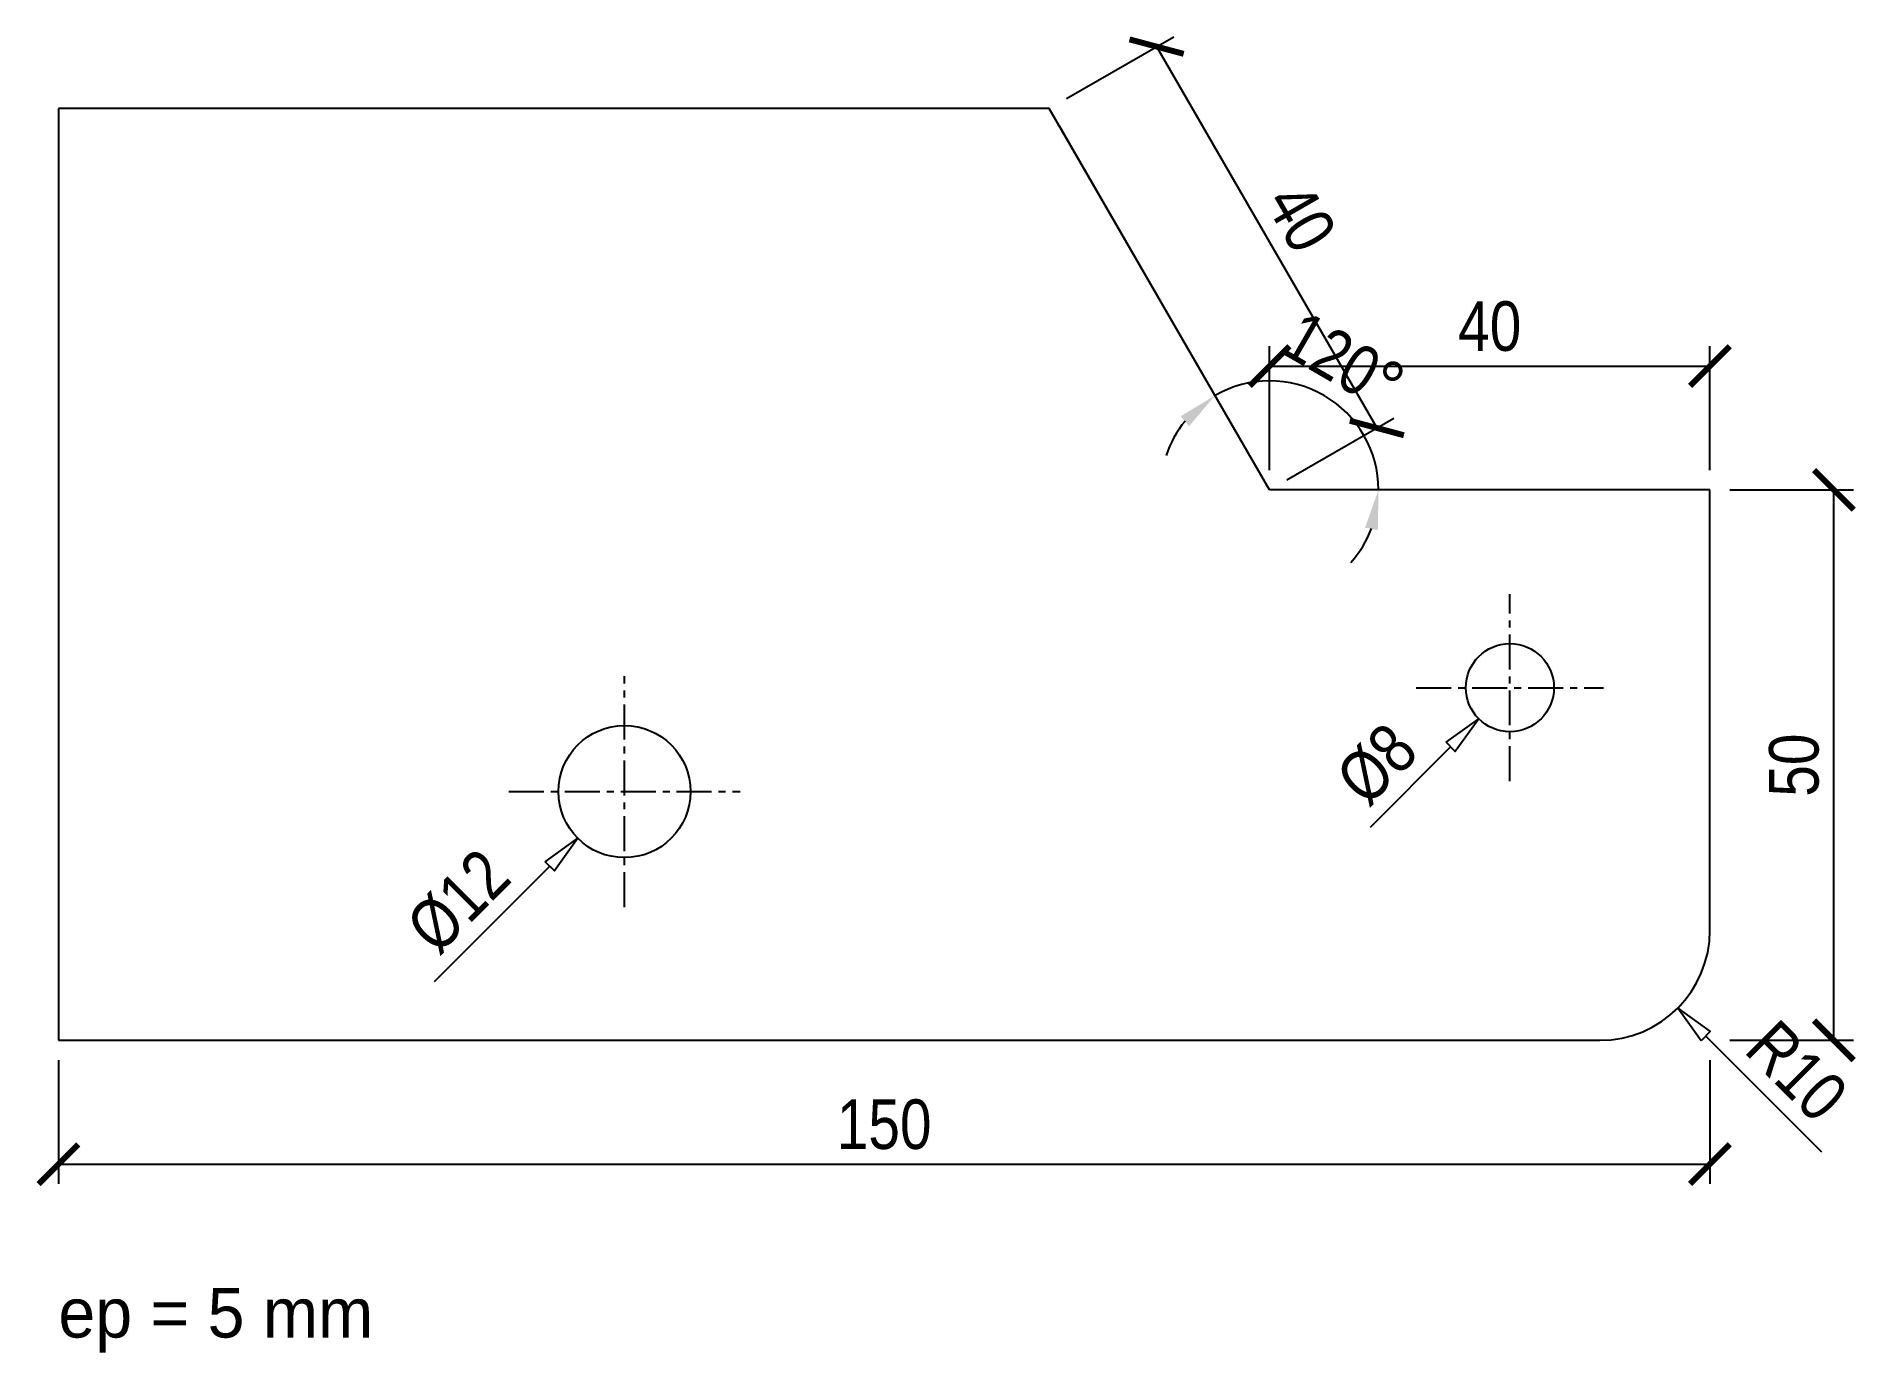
# Model space of a CAD drawing. Header units: millimetres. Extents: x -2 to 164, y -28 to 91.
import ezdxf

# ---------------------------------------------------------------- set-up
doc = ezdxf.new("R2010")
doc.units = ezdxf.units.MM
doc.linetypes.add('CENTER', pattern=[5.08, 3.175, -0.635, 0.635, -0.635])
for name, color, linetype in [('AXES', 4, 'Continuous'), ('CONTOUR', 7, 'Continuous'), ('COTATION', 3, 'Continuous'), ('PERCAGES', 1, 'Continuous')]:
    doc.layers.add(name, color=color, linetype=linetype)
doc.styles.add('OpenSansCondensed-Light', font='OpenSansCondensed-Light.ttf')
doc.dimstyles.new('EZ_CURVED', dxfattribs={"dimtxt": 0.25, "dimasz": 0.25, "dimexe": 0.375, "dimexo": 0.125, "dimgap": 0.1, "dimtad": 1, "dimlfac": 100, "dimzin": 12, "dimdsep": 46, "dimtxsty": 'OpenSansCondensed-Light', "dimcen": 2.5, "dimazin": 2, "dimtfac": 0.5, "dimtmove": 2, "dimatfit": 3, "dimarcsym": 2})
doc.dimstyles.new('EZ_RADIUS', dxfattribs={"dimtxt": 0.25, "dimasz": 0.25, "dimexe": 0.375, "dimexo": 0.125, "dimgap": 0.1, "dimtad": 1, "dimlfac": 100, "dimzin": 12, "dimdsep": 46, "dimtxsty": 'OpenSansCondensed-Light', "dimblk": 'CLOSEDBLANK', "dimcen": 0, "dimazin": 3, "dimtfac": 0.5, "dimtofl": 0, "dimtmove": 1, "dimatfit": 3})
doc.dimstyles.new('EZDXF', dxfattribs={"dimtxt": 0.25, "dimasz": 0.175, "dimexe": 0.375, "dimexo": 0.125, "dimgap": 0.1, "dimtad": 1, "dimlfac": 100, "dimzin": 12, "dimdsep": 46, "dimtxsty": 'OpenSansCondensed-Light', "dimblk": 'ARCHTICK', "dimcen": 2.5, "dimazin": 3, "dimtfac": 0.5, "dimtmove": 2, "dimatfit": 3})

# ---------------------------------------------------------------- blocks, each defined once
blk = doc.blocks.new('_ARCHTICK')
at = {"color": 0, "linetype": 'BYBLOCK', "const_width": 0.15}
blk.add_lwpolyline([(-0.5, -0.5), (0.5, 0.5)], dxfattribs=at)
blk = doc.blocks.new('_CLOSEDBLANK')
at = {"color": 0, "linetype": 'BYBLOCK'}
blk.add_lwpolyline([(-1, 0.164), (0, 0), (-1, -0.164)], close=True, dxfattribs=at)
blk = doc.blocks.new('*D5')
blk.add_line((126.45, 26.66), (119.14, 19.34))
at = {"layer": 'Defpoints'}
for p in [(131.83, 32.03), (129, 29.21)]:
    blk.add_point(p, dxfattribs=at)
at = {"layer": 'COTATION', "xscale": 3.6, "yscale": 3.6, "rotation": 45.000000000000085}
blk.add_blockref('_CLOSEDBLANK', (129, 29.21), dxfattribs=at)
at = {"layer": 'COTATION', "insert": (119.77, 25.07), "char_height": 4.5, "attachment_point": 5, "rotation": 45, "style": 'OpenSansCondensed-Light'}
blk.add_mtext('%%c8', dxfattribs=at)
blk = doc.blocks.new('*D6')
blk.add_line((44.62, 15.81), (34.12, 5.3))
at = {"layer": 'Defpoints'}
for p in [(51.41, 22.59), (47.17, 18.35)]:
    blk.add_point(p, dxfattribs=at)
at = {"layer": 'COTATION', "xscale": 3.6, "yscale": 3.6, "rotation": 45}
blk.add_blockref('_CLOSEDBLANK', (47.17, 18.35), dxfattribs=at)
at = {"layer": 'COTATION', "insert": (36.35, 12.62), "char_height": 4.5, "attachment_point": 5, "rotation": 45, "style": 'OpenSansCondensed-Light'}
blk.add_mtext('%%c12', dxfattribs=at)
blk = doc.blocks.new('*D7')
blk.add_line((149.62, 0.38), (160.12, -10.12))
at = {"layer": 'Defpoints'}
for p in [(140, 10), (147.07, 2.93)]:
    blk.add_point(p, dxfattribs=at)
at = {"layer": 'COTATION', "xscale": 3.6, "yscale": 3.6, "rotation": 135}
blk.add_blockref('_CLOSEDBLANK', (147.07, 2.93), dxfattribs=at)
at = {"layer": 'COTATION', "insert": (157.89, -2.8), "char_height": 4.5, "attachment_point": 5, "rotation": 315, "style": 'OpenSansCondensed-Light'}
blk.add_mtext('R10', dxfattribs=at)

msp = doc.modelspace()

# ---------------------------------------------------------------- linework, layer by layer
at = {"layer": 'AXES', "linetype": 'CENTER'}
for p, q in [((131.828, 23.534), (131.828, 40.534)), ((51.412, 12.093), (51.412, 33.093)), ((123.328, 32.034), (140.328, 32.034)), ((40.912, 22.593), (61.912, 22.593))]:
    msp.add_line(p, q, dxfattribs=at)
at = {"layer": 'CONTOUR'}
for p, q in [((90, 84.641), (0, 84.641)), ((0, 84.641), (0, 0)), ((110, 50), (90, 84.641)), ((150, 50), (110, 50)), ((150, 10), (150, 50)), ((0, 0), (140, 0))]:
    msp.add_line(p, q, dxfattribs=at)
msp.add_arc((140, 10), 10, -90, 0, dxfattribs=at)
at = {"layer": 'PERCAGES'}
for centre, radius in [((131.828, 32.034), 4), ((51.412, 22.593), 6)]:
    msp.add_circle(centre, radius, dxfattribs=at)

# ---------------------------------------------------------------- texts
at = {"layer": 'COTATION'}
msp.add_text('ep = 5 mm', height=4.5, dxfattribs=at).set_placement((0, -27))

# ---------------------------------------------------------------- dimensions: what is measured, and where the dimension line sits
for base, p1, p2, angle in [((99.743, 90.266), (90, 84.641), (110, 50), 300), ((161.25, 0), (150, 0), (150, 50), 90)]:
    msp.add_linear_dim(base=base, p1=p1, p2=p2, angle=angle, dimstyle='EZDXF', override={"dimtxt": 4.5, "dimasz": 3.6, "dimexe": 1.8, "dimexo": 1.8, "dimgap": 1.35, "dimtih": 0, "dimtoh": 0, "dimdec": 2, "dimlfac": 1, "dimzin": 8, "dimadec": 1, "dimazin": 2}, dxfattribs=at).render()
msp.add_angular_dim_3p(base=(114.95, 58.574), center=(110, 50), p1=(150, 50), p2=(90, 84.641), dimstyle='EZ_CURVED', override={"dimtxt": 4.5, "dimasz": 3.6, "dimexe": 1.8, "dimexo": 1.8, "dimgap": 1.35, "dimtih": 0, "dimtoh": 0, "dimdec": 2, "dimlfac": 1, "dimzin": 8, "dimadec": 1, "dimazin": 2}, dxfattribs=at).render()
for base, p1, p2 in [((110, 61.25), (110, 50), (150, 50)), ((0, -11.25), (0, 0), (150, 0))]:
    msp.add_linear_dim(base=base, p1=p1, p2=p2, dimstyle='EZDXF', override={"dimtxt": 4.5, "dimasz": 3.6, "dimexe": 1.8, "dimexo": 1.8, "dimgap": 1.35, "dimtih": 0, "dimtoh": 0, "dimdec": 2, "dimlfac": 1, "dimzin": 8, "dimadec": 1, "dimazin": 2}, dxfattribs=at).render()
for p1, p2, picture, middle in [((134.657, 34.863), (129, 29.206), '*D5', (119.772, 25.069)), ((55.654, 26.836), (47.169, 18.351), '*D6', (36.35, 12.623))]:
    dim = msp.add_diameter_dim_2p(p1=p1, p2=p2, dimstyle='EZ_RADIUS', override={"dimtxt": 4.5, "dimasz": 3.6, "dimexe": 1.8, "dimexo": 1.8, "dimgap": 1.35, "dimtih": 0, "dimtoh": 0, "dimdec": 2, "dimlfac": 1, "dimzin": 8, "dimadec": 1, "dimazin": 2}, dxfattribs=at)
    dim.commit()
    dim.dimension.update_dxf_attribs({"geometry": picture, "text_midpoint": middle})
dim = msp.add_radius_dim(center=(140, 10), mpoint=(147.071, 2.929), dimstyle='EZ_RADIUS', override={"dimtxt": 4.5, "dimasz": 3.6, "dimexe": 1.8, "dimexo": 1.8, "dimgap": 1.35, "dimtih": 0, "dimtoh": 0, "dimdec": 2, "dimlfac": 1, "dimzin": 8, "dimadec": 1, "dimazin": 2}, dxfattribs=at)
dim.commit()
dim.dimension.update_dxf_attribs({"geometry": '*D7', "text_midpoint": (157.89, -2.799)})

doc.saveas('drawing.dxf')
